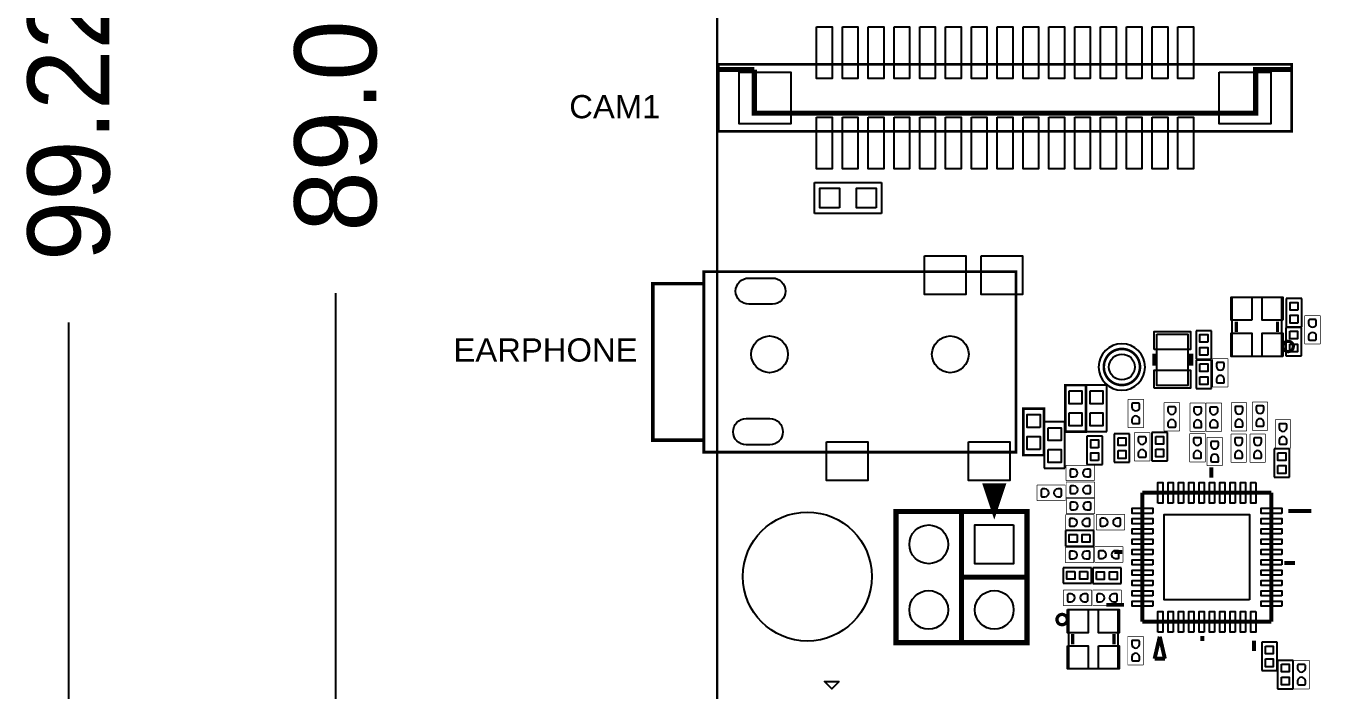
# Model space of a CAD drawing. Extents: x -43 to 159, y -36 to 93.
# Drawn here: x -41.7 to 9.2, y -1.4 to 24.4 of the extents above; entities that cross this region are included whole.
import ezdxf

# ---------------------------------------------------------------- set-up
doc = ezdxf.new("R2010")
doc.units = 0
for name, color, linetype in [('BG_DIMENSION', 40, 'CONTINUOUS'), ('BG_OUTLINE', 200, 'CONTINUOUS'), ('PG_ASSEMBLY_TOP', 7, 'CONTINUOUS'), ('PG_SILKSCREEN_TOP', 254, 'CONTINUOUS'), ('PIN_TOP', 92, 'CONTINUOUS')]:
    doc.layers.add(name, color=color, linetype=linetype)

msp = doc.modelspace()

# ---------------------------------------------------------------- linework, layer by layer
at = {"layer": 'BG_DIMENSION'}
for points in [[(-29.728668, 14.059408), (-29.728668, -20.390866)], [(-40.066722, 12.920726), (-40.066722, -25.470866)]]:
    msp.add_lwpolyline(points, dxfattribs=at)
at = {"layer": 'BG_OUTLINE'}
msp.add_lwpolyline([(41.056814, 66.641218, 0.414214), (39.024814, 68.673218), (-4.049776, 68.673218), (-4.049776, 67.422014), (-10.151872, 67.422014), (-10.151872, 68.673218), (-12.911328, 68.673218, 0.414214), (-14.943328, 66.641218), (-14.943328, -18.358866, 0.414214), (-12.911328, -20.390866), (39.024814, -20.390866, 0.414214), (41.056814, -18.358866), (41.056814, 66.641218)], format="xyb", dxfattribs=at)
msp.add_lwpolyline([(41.056814, -18.358866, -0.414214), (39.024814, -20.390866), (-12.911328, -20.390866, -0.414214), (-14.943328, -18.358866), (-14.943328, 66.641218, -0.414214), (-12.911328, 68.673218), (-10.151872, 68.673218), (-10.151872, 67.422014), (-4.049776, 67.422014), (-4.049776, 68.673218), (39.024814, 68.673218, -0.414214), (41.056814, 66.641218)], format="xyb", close=True, dxfattribs=at)
msp.add_lwpolyline([(-14.943328, -18.358866), (-14.943328, 66.641218)], dxfattribs=at)
msp.add_lwpolyline([(-14.943328, -18.358866), (-14.943328, 66.641218)], dxfattribs=at)
msp.add_lwpolyline([(-14.943328, -18.358866), (-14.943328, 66.641218)], dxfattribs=at)
at = {"layer": 'PG_ASSEMBLY_TOP'}
for points in [[(7.30123, 22.929596), (7.30123, 20.339558), (-14.898624, 20.339558), (-14.898624, 22.929596)], [(6.915912, 11.610086), (5.015992, 11.610086), (5.015992, 13.910056), (6.915912, 13.910056)], [(2.092198, 12.475972), (3.292094, 12.475972), (3.292094, 10.475976), (2.092198, 10.475976)], [(-1.316228, 1.792732), (0.583692, 1.792732), (0.583692, -0.507238), (-1.316228, -0.507238)]]:
    msp.add_lwpolyline(points, close=True, dxfattribs=at)
for points in [[(-11.168888, 17.147032), (-11.168888, 18.346928)], [(-11.168888, 18.346928), (-8.568944, 18.346928)], [(-8.568944, 18.346928), (-8.568944, 17.147032)], [(-8.568944, 17.147032), (-11.168888, 17.147032)], [(-15.407894, 14.39926), (-17.40789, 14.39926), (-17.40789, 8.399272), (-15.407894, 8.399272)], [(7.704836, 13.85316), (7.104888, 13.85316)], [(7.104888, 13.85316), (7.104888, 12.75334)], [(7.704836, 12.75334), (7.704836, 13.85316)], [(7.089648, 12.733528), (7.089648, 11.633708)], [(7.689596, 12.733528), (7.089648, 12.733528)], [(7.104888, 12.75334), (7.704836, 12.75334)], [(7.689596, 11.633708), (7.689596, 12.733528)], [(4.211828, 12.604496), (3.61188, 12.604496)], [(3.61188, 12.604496), (3.61188, 11.504676)], [(4.211828, 11.504676), (4.211828, 12.604496)], [(3.61188, 11.504676), (4.211828, 11.504676)], [(3.612642, 11.468354), (3.612642, 10.368534)], [(4.21259, 11.468354), (3.612642, 11.468354)], [(4.21259, 10.368534), (4.21259, 11.468354)], [(7.089648, 11.633708), (7.689596, 11.633708)], [(-1.458214, 10.493756), (-1.458214, 8.693912)], [(-0.658114, 10.493756), (-1.458214, 10.493756)], [(-0.658114, 8.693912), (-0.658114, 10.493756)], [(-0.64643, 10.495026), (-0.64643, 8.695182)], [(0.15367, 10.495026), (-0.64643, 10.495026)], [(0.15367, 8.695182), (0.15367, 10.495026)], [(3.612642, 10.368534), (4.21259, 10.368534)], [(-2.276348, 9.58088), (-3.076448, 9.58088)], [(-3.076448, 9.58088), (-3.076448, 7.781036)], [(-2.276348, 7.781036), (-2.276348, 9.58088)], [(-2.26822, 9.069832), (-2.26822, 7.269988)], [(-1.46812, 9.069832), (-2.26822, 9.069832)], [(-1.46812, 7.269988), (-1.46812, 9.069832)], [(-1.458214, 8.693912), (-0.658114, 8.693912)], [(-0.64643, 8.695182), (0.15367, 8.695182)], [(1.90246, 8.66013), (1.90246, 7.56031)], [(2.502408, 8.66013), (1.90246, 8.66013)], [(2.502408, 7.56031), (2.502408, 8.66013)], [(-0.01397, 8.518398), (-0.613918, 8.518398)], [(-0.613918, 8.518398), (-0.613918, 7.418578)], [(-0.01397, 7.418578), (-0.01397, 8.518398)], [(0.438404, 8.605266), (0.438404, 7.505446)], [(1.038352, 8.605266), (0.438404, 8.605266)], [(1.038352, 7.505446), (1.038352, 8.605266)], [(-3.076448, 7.781036), (-2.276348, 7.781036)], [(6.632956, 8.024368), (6.632956, 6.924548)], [(7.232904, 8.024368), (6.632956, 8.024368)], [(7.232904, 6.924548), (7.232904, 8.024368)], [(-2.26822, 7.269988), (-1.46812, 7.269988)], [(-0.613918, 7.418578), (-0.01397, 7.418578)], [(0.438404, 7.505446), (1.038352, 7.505446)], [(1.90246, 7.56031), (2.502408, 7.56031)], [(6.632956, 6.924548), (7.232904, 6.924548)], [(-0.349504, 4.856226), (-1.449324, 4.856226)], [(-1.449324, 4.856226), (-1.449324, 4.256278)], [(-0.349504, 4.256278), (-0.349504, 4.856226)], [(-1.449324, 4.256278), (-0.349504, 4.256278)], [(-0.441198, 3.41757), (-1.541018, 3.41757)], [(-1.541018, 3.41757), (-1.541018, 2.817622)], [(-0.441198, 2.817622), (-0.441198, 3.41757)], [(0.706882, 3.411728), (-0.392938, 3.411728)], [(-0.392938, 3.411728), (-0.392938, 2.81178)], [(0.706882, 2.81178), (0.706882, 3.411728)], [(-1.541018, 2.817622), (-0.441198, 2.817622)], [(-0.392938, 2.81178), (0.706882, 2.81178)], [(6.153658, 0.530098), (6.153658, -0.569722)], [(6.753606, 0.530098), (6.153658, 0.530098)], [(6.753606, -0.569722), (6.753606, 0.530098)], [(6.770624, -0.174752), (6.770624, -1.274572)], [(7.370572, -0.174752), (6.770624, -0.174752)], [(7.370572, -1.274572), (7.370572, -0.174752)], [(6.153658, -0.569722), (6.753606, -0.569722)], [(6.770624, -1.274572), (7.370572, -1.274572)]]:
    msp.add_lwpolyline(points, dxfattribs=at)
for points, const_width in [([(-15.407894, 14.849094), (-3.407664, 14.849094), (-3.407664, 7.949184), (-15.407894, 7.949184), (-15.407894, 14.849094)], 0.020066), ([(7.819136, 12.088876), (7.819136, 13.188696)], 0.0254), ([(7.819136, 13.188696), (8.419084, 13.188696)], 0.0254), ([(8.419084, 13.188696), (8.419084, 12.088876)], 0.0254), ([(8.419084, 12.088876), (7.819136, 12.088876)], 0.0254), ([(4.253992, 10.425176), (4.253992, 11.524996)], 0.0254), ([(4.253992, 11.524996), (4.85394, 11.524996)], 0.0254), ([(4.85394, 11.524996), (4.85394, 10.425176)], 0.0254), ([(4.85394, 10.425176), (4.253992, 10.425176)], 0.0254), ([(0.976376, 8.84936), (0.976376, 9.94918)], 0.0254), ([(0.976376, 9.94918), (1.576324, 9.94918)], 0.0254), ([(1.576324, 9.94918), (1.576324, 8.84936)], 0.0254), ([(2.37236, 8.711438), (2.37236, 9.811258)], 0.0254), ([(2.37236, 9.811258), (2.972308, 9.811258)], 0.0254), ([(2.972308, 9.811258), (2.972308, 8.711438)], 0.0254), ([(3.376676, 8.697976), (3.376676, 9.797796)], 0.0254), ([(3.376676, 9.797796), (3.976624, 9.797796)], 0.0254), ([(3.976624, 9.797796), (3.976624, 8.697976)], 0.0254), ([(3.998722, 8.697976), (3.998722, 9.797796)], 0.0254), ([(3.998722, 9.797796), (4.59867, 9.797796)], 0.0254), ([(4.59867, 9.797796), (4.59867, 8.697976)], 0.0254), ([(4.971542, 8.719566), (4.971542, 9.819386)], 0.0254), ([(4.971542, 9.819386), (5.57149, 9.819386)], 0.0254), ([(5.57149, 9.819386), (5.57149, 8.719566)], 0.0254), ([(5.789168, 8.744458), (5.789168, 9.844278)], 0.0254), ([(5.789168, 9.844278), (6.389116, 9.844278)], 0.0254), ([(6.389116, 9.844278), (6.389116, 8.744458)], 0.0254), ([(6.675628, 8.051546), (6.675628, 9.151366)], 0.0254), ([(6.675628, 9.151366), (7.275576, 9.151366)], 0.0254), ([(7.275576, 9.151366), (7.275576, 8.051546)], 0.0254), ([(1.576324, 8.84936), (0.976376, 8.84936)], 0.0254), ([(1.222248, 7.547864), (1.222248, 8.647684)], 0.0254), ([(1.222248, 8.647684), (1.822196, 8.647684)], 0.0254), ([(1.822196, 8.647684), (1.822196, 7.547864)], 0.0254), ([(2.972308, 8.711438), (2.37236, 8.711438)], 0.0254), ([(3.976624, 8.697976), (3.376676, 8.697976)], 0.0254), ([(4.59867, 8.697976), (3.998722, 8.697976)], 0.0254), ([(5.57149, 8.719566), (4.971542, 8.719566)], 0.0254), ([(6.389116, 8.744458), (5.789168, 8.744458)], 0.0254), ([(3.364484, 7.510018), (3.364484, 8.609838)], 0.0254), ([(3.364484, 8.609838), (3.964432, 8.609838)], 0.0254), ([(3.964432, 8.609838), (3.964432, 7.510018)], 0.0254), ([(4.034028, 7.36981), (4.034028, 8.46963)], 0.0254), ([(4.034028, 8.46963), (4.633976, 8.46963)], 0.0254), ([(4.633976, 8.46963), (4.633976, 7.36981)], 0.0254), ([(4.962652, 7.5057), (4.962652, 8.60552)], 0.0254), ([(4.962652, 8.60552), (5.5626, 8.60552)], 0.0254), ([(5.5626, 8.60552), (5.5626, 7.5057)], 0.0254), ([(5.698998, 7.5057), (5.698998, 8.60552)], 0.0254), ([(5.698998, 8.60552), (6.298946, 8.60552)], 0.0254), ([(6.298946, 8.60552), (6.298946, 7.5057)], 0.0254), ([(7.275576, 8.051546), (6.675628, 8.051546)], 0.0254), ([(-1.42621, 6.787896), (-1.42621, 7.387844)], 0.0254), ([(-1.42621, 7.387844), (-0.32639, 7.387844)], 0.0254), ([(-0.32639, 7.387844), (-0.32639, 6.787896)], 0.0254), ([(1.822196, 7.547864), (1.222248, 7.547864)], 0.0254), ([(3.964432, 7.510018), (3.364484, 7.510018)], 0.0254), ([(4.633976, 7.36981), (4.034028, 7.36981)], 0.0254), ([(5.5626, 7.5057), (4.962652, 7.5057)], 0.0254), ([(6.298946, 7.5057), (5.698998, 7.5057)], 0.0254), ([(-4.204716, 5.593588), (-4.53771, 6.593586), (-3.871722, 6.593586), (-4.204716, 5.593588)], 0.199898), ([(-4.204716, 5.593588), (-4.47167, 6.593586)], 0.199898), ([(-4.204716, 5.593588), (-4.271772, 6.593586)], 0.199898), ([(-4.204716, 5.593588), (-4.07162, 6.593586)], 0.199898), ([(-2.54635, 6.018784), (-2.54635, 6.618732)], 0.0254), ([(-2.54635, 6.618732), (-1.44653, 6.618732)], 0.0254), ([(-1.44653, 6.618732), (-1.44653, 6.018784)], 0.0254), ([(-0.32639, 6.787896), (-1.42621, 6.787896)], 0.0254), ([(-1.420622, 6.138418), (-1.420622, 6.738366)], 0.0254), ([(-1.420622, 6.738366), (-0.320802, 6.738366)], 0.0254), ([(-0.320802, 6.738366), (-0.320802, 6.138418)], 0.0254), ([(-0.320802, 6.138418), (-1.420622, 6.138418)], 0.0254), ([(-1.415288, 5.510022), (-1.415288, 6.10997)], 0.0254), ([(-1.415288, 6.10997), (-0.315468, 6.10997)], 0.0254), ([(-0.315468, 6.10997), (-0.315468, 5.510022)], 0.0254), ([(-2.934716, 5.593588), (-8.014716, 5.593588), (-8.014716, 0.513588), (-2.934716, 0.513588), (-2.934716, 5.593588)], 0.199898), ([(-5.474716, 5.593588), (-5.474716, 3.053588), (-2.934716, 3.053588)], 0.199898), ([(-1.44653, 6.018784), (-2.54635, 6.018784)], 0.0254), ([(-1.44526, 4.871974), (-1.44526, 5.471922)], 0.0254), ([(-1.44526, 5.471922), (-0.34544, 5.471922)], 0.0254), ([(-0.315468, 5.510022), (-1.415288, 5.510022)], 0.0254), ([(-0.34544, 5.471922), (-0.34544, 4.871974)], 0.0254), ([(-0.255778, 4.882134), (-0.255778, 5.482082)], 0.0254), ([(-0.255778, 5.482082), (0.844042, 5.482082)], 0.0254), ([(0.844042, 5.482082), (0.844042, 4.882134)], 0.0254), ([(-0.34544, 4.871974), (-1.44526, 4.871974)], 0.0254), ([(0.844042, 4.882134), (-0.255778, 4.882134)], 0.0254), ([(-1.450086, 3.609848), (-1.450086, 4.209796)], 0.0254), ([(-1.450086, 4.209796), (-0.350266, 4.209796)], 0.0254), ([(-0.350266, 4.209796), (-0.350266, 3.609848)], 0.0254), ([(-0.318262, 4.227322), (0.781558, 4.227322)], 0.0254), ([(-0.318262, 3.627374), (-0.318262, 4.227322)], 0.0254), ([(0.781558, 4.227322), (0.781558, 3.627374)], 0.0254), ([(-0.350266, 3.609848), (-1.450086, 3.609848)], 0.0254), ([(0.781558, 3.627374), (-0.318262, 3.627374)], 0.0254), ([(-5.474716, 3.053588), (-5.474716, 0.513588)], 0.199898), ([(-1.530604, 2.550414), (-0.430784, 2.550414)], 0.0254), ([(-1.530604, 1.950466), (-1.530604, 2.550414)], 0.0254), ([(-0.430784, 2.550414), (-0.430784, 1.950466)], 0.0254), ([(-0.387604, 1.948434), (-0.387604, 2.548382)], 0.0254), ([(-0.387604, 2.548382), (0.712216, 2.548382)], 0.0254), ([(0.712216, 2.548382), (0.712216, 1.948434)], 0.0254), ([(-0.430784, 1.950466), (-1.530604, 1.950466)], 0.0254), ([(0.712216, 1.948434), (-0.387604, 1.948434)], 0.0254), ([(0.967994, -0.348742), (0.967994, 0.751078)], 0.0254), ([(0.967994, 0.751078), (1.567942, 0.751078)], 0.0254), ([(1.567942, 0.751078), (1.567942, -0.348742)], 0.0254), ([(1.567942, -0.348742), (0.967994, -0.348742)], 0.0254), ([(7.394194, -1.278636), (7.394194, -0.178816)], 0.0254), ([(7.394194, -0.178816), (7.994142, -0.178816)], 0.0254), ([(7.994142, -0.178816), (7.994142, -1.278636)], 0.0254), ([(7.994142, -1.278636), (7.394194, -1.278636)], 0.0254)]:
    msp.add_lwpolyline(points, dxfattribs=dict(at, const_width=const_width))
msp.add_lwpolyline([(1.638046, 11.197844, 1), (-0.161798, 11.197844, 1), (1.638046, 11.197844)], format="xyb", dxfattribs=at)
at = {"layer": 'PG_SILKSCREEN_TOP'}
for points, const_width in [([(7.31139, 22.929596), (7.31139, 20.329652), (-14.888718, 20.329652), (-14.888718, 22.929596), (7.31139, 22.929596)], 0.100076), ([(-13.498576, 22.729698), (-14.83868, 22.729698)], 0.199898), ([(-13.498576, 22.729698), (-13.498576, 21.039582), (5.921248, 21.039582), (5.921248, 22.729698), (7.261352, 22.729698)], 0.199898), ([(-3.35788, 13.889228), (-3.35788, 7.88924), (-15.457678, 7.88924), (-15.457678, 14.889226), (-3.35788, 14.889226), (-3.35788, 13.739114)], 0.100076), ([(-15.457678, 14.439138), (-17.457674, 14.439138), (-17.457674, 8.339074), (-15.457678, 8.339074)], 0.100076), ([(5.165852, 12.560046), (5.165852, 12.960096)], 0.127), ([(6.766052, 12.560046), (6.766052, 12.960096)], 0.127), ([(2.012188, 11.716004), (2.012188, 11.24585)], 0.199898), ([(3.402076, 11.716004), (3.402076, 11.24585)], 0.199898), ([(-1.458214, 10.493756), (-0.658114, 10.493756), (-0.658114, 8.693912), (-1.458214, 8.693912), (-1.458214, 10.493756)], 0.1016), ([(-2.276348, 7.781036), (-3.076448, 7.781036), (-3.076448, 9.58088), (-2.276348, 9.58088), (-2.276348, 7.781036)], 0.1016), ([(4.204716, 6.903466), (4.204716, 7.303516)], 0.1524), ([(-4.204716, 5.593588), (-4.53771, 6.593586), (-3.871722, 6.593586), (-4.204716, 5.593588)], 0.199898), ([(-4.204716, 5.593588), (-4.47167, 6.593586)], 0.199898), ([(-4.204716, 5.593588), (-4.271772, 6.593586)], 0.199898), ([(-4.204716, 5.593588), (-4.07162, 6.593586)], 0.199898), ([(1.530096, 1.324102), (1.530096, 6.324346)], 0.1524), ([(1.530096, 6.324346), (6.53034, 6.324346)], 0.1524), ([(6.53034, 6.324346), (6.53034, 1.324102)], 0.1524), ([(-2.934716, 5.593588), (-8.014716, 5.593588), (-8.014716, 0.513588), (-2.934716, 0.513588), (-2.934716, 5.593588)], 0.199898), ([(-5.474716, 5.593588), (-5.474716, 3.053588), (-2.934716, 3.053588)], 0.199898), ([(7.188708, 5.6134), (8.071104, 5.6134)], 0.1524), ([(0.448818, 4.031234), (0.753618, 4.031234)], 0.1524), ([(7.443978, 3.597402), (7.03326, 3.597402)], 0.1524), ([(-5.474716, 3.053588), (-5.474716, 0.513588)], 0.199898), ([(0.823976, 1.979168), (0.134112, 1.979168)], 0.1524), ([(6.53034, 1.324102), (1.530096, 1.324102)], 0.1524), ([(-1.166368, 0.842772), (-1.166368, 0.442722)], 0.127), ([(0.433832, 0.842772), (0.433832, 0.442722)], 0.127), ([(2.20472, 0.744982), (2.004822, -0.112776)], 0.1524), ([(2.404872, -0.112776), (2.20472, 0.744982)], 0.1524), ([(3.85572, 0.770382), (3.85572, 0.570484)], 0.1524), ([(5.855716, 0.592582), (5.855716, 0.192532)], 0.1524), ([(2.004822, -0.112776), (2.404872, -0.112776)], 0.1524)]:
    msp.add_lwpolyline(points, dxfattribs=dict(at, const_width=const_width))
for points, const_width in [([(7.376922, 11.995912, 1), (6.977126, 11.995912, 1), (7.376922, 11.995912)], 0.127), ([(1.438148, 11.197844, 1), (0.0381, 11.197844, 1), (1.438148, 11.197844)], 0.100076), ([(-1.377442, 1.406906, 1), (-1.777238, 1.406906, 1), (-1.377442, 1.406906)], 0.127)]:
    msp.add_lwpolyline(points, format="xyb", dxfattribs=dict(at, const_width=const_width))
msp.add_lwpolyline([(-10.215118, -0.996442), (-10.498074, -1.279398), (-10.78103, -0.996442)], close=True, dxfattribs=at)
at = {"layer": 'PIN_TOP'}
for points in [[(-11.088624, 24.379682), (-10.488676, 24.379682), (-10.488676, 22.379686), (-11.088624, 22.379686)], [(-10.088626, 24.379682), (-9.488678, 24.379682), (-9.488678, 22.379686), (-10.088626, 22.379686)], [(-9.088628, 24.379682), (-8.48868, 24.379682), (-8.48868, 22.379686), (-9.088628, 22.379686)], [(-8.08863, 24.379682), (-7.488682, 24.379682), (-7.488682, 22.379686), (-8.08863, 22.379686)], [(-7.088632, 24.379682), (-6.488684, 24.379682), (-6.488684, 22.379686), (-7.088632, 22.379686)], [(-6.088634, 24.379682), (-5.488686, 24.379682), (-5.488686, 22.379686), (-6.088634, 22.379686)], [(-5.088636, 24.379682), (-4.488688, 24.379682), (-4.488688, 22.379686), (-5.088636, 22.379686)], [(-4.088638, 24.379682), (-3.48869, 24.379682), (-3.48869, 22.379686), (-4.088638, 22.379686)], [(-3.08864, 24.379682), (-2.488692, 24.379682), (-2.488692, 22.379686), (-3.08864, 22.379686)], [(-2.088642, 24.379682), (-1.488694, 24.379682), (-1.488694, 22.379686), (-2.088642, 22.379686)], [(-1.088644, 24.379682), (-0.488696, 24.379682), (-0.488696, 22.379686), (-1.088644, 22.379686)], [(-0.088646, 24.379682), (0.511302, 24.379682), (0.511302, 22.379686), (-0.088646, 22.379686)], [(0.911352, 24.379682), (1.5113, 24.379682), (1.5113, 22.379686), (0.911352, 22.379686)], [(1.91135, 24.379682), (2.511298, 24.379682), (2.511298, 22.379686), (1.91135, 22.379686)], [(2.911348, 24.379682), (3.511296, 24.379682), (3.511296, 22.379686), (2.911348, 22.379686)], [(-14.08811, 22.629114), (-12.08913, 22.629114), (-12.08913, 20.630134), (-14.08811, 20.630134)], [(4.511802, 22.629114), (6.510782, 22.629114), (6.510782, 20.630134), (4.511802, 20.630134)], [(-11.088624, 20.879562), (-10.488676, 20.879562), (-10.488676, 18.879566), (-11.088624, 18.879566)], [(-10.088626, 20.879562), (-9.488678, 20.879562), (-9.488678, 18.879566), (-10.088626, 18.879566)], [(-9.088628, 20.879562), (-8.48868, 20.879562), (-8.48868, 18.879566), (-9.088628, 18.879566)], [(-8.08863, 20.879562), (-7.488682, 20.879562), (-7.488682, 18.879566), (-8.08863, 18.879566)], [(-7.088632, 20.879562), (-6.488684, 20.879562), (-6.488684, 18.879566), (-7.088632, 18.879566)], [(-6.088634, 20.879562), (-5.488686, 20.879562), (-5.488686, 18.879566), (-6.088634, 18.879566)], [(-5.088636, 20.879562), (-4.488688, 20.879562), (-4.488688, 18.879566), (-5.088636, 18.879566)], [(-4.088638, 20.879562), (-3.48869, 20.879562), (-3.48869, 18.879566), (-4.088638, 18.879566)], [(-3.08864, 20.879562), (-2.488692, 20.879562), (-2.488692, 18.879566), (-3.08864, 18.879566)], [(-2.088642, 20.879562), (-1.488694, 20.879562), (-1.488694, 18.879566), (-2.088642, 18.879566)], [(-1.088644, 20.879562), (-0.488696, 20.879562), (-0.488696, 18.879566), (-1.088644, 18.879566)], [(-0.088646, 20.879562), (0.511302, 20.879562), (0.511302, 18.879566), (-0.088646, 18.879566)], [(0.911352, 20.879562), (1.5113, 20.879562), (1.5113, 18.879566), (0.911352, 18.879566)], [(1.91135, 20.879562), (2.511298, 20.879562), (2.511298, 18.879566), (1.91135, 18.879566)], [(2.911348, 20.879562), (3.511296, 20.879562), (3.511296, 18.879566), (2.911348, 18.879566)], [(-10.198862, 17.366996), (-10.95883, 17.366996), (-10.95883, 18.126964), (-10.198862, 18.126964)], [(-8.779002, 17.366996), (-9.53897, 17.366996), (-9.53897, 18.126964), (-8.779002, 18.126964)], [(-6.907657, 15.50924), (-5.307711, 15.50924), (-5.307711, 14.009116), (-6.907657, 14.009116)], [(-4.707763, 15.50924), (-3.107817, 15.50924), (-3.107817, 14.009116), (-4.707763, 14.009116)], [(5.765292, 13.010007), (4.965192, 13.010007), (4.965192, 13.909929), (5.765292, 13.909929)], [(6.966712, 13.010007), (6.166612, 13.010007), (6.166612, 13.909929), (6.966712, 13.909929)], [(7.554849, 13.403199), (7.254875, 13.403199), (7.254875, 13.703173), (7.554849, 13.703173)], [(7.554849, 12.903327), (7.254875, 12.903327), (7.254875, 13.203301), (7.554849, 13.203301)], [(1.992122, 11.876024), (1.992122, 12.576048), (3.39217, 12.576048), (3.39217, 11.876024)], [(4.061841, 12.154535), (3.761867, 12.154535), (3.761867, 12.454509), (4.061841, 12.454509)], [(5.765292, 11.610213), (4.965192, 11.610213), (4.965192, 12.510135), (5.765292, 12.510135)], [(6.966712, 11.610213), (6.166612, 11.610213), (6.166612, 12.510135), (6.966712, 12.510135)], [(7.239635, 12.583541), (7.539609, 12.583541), (7.539609, 12.283567), (7.239635, 12.283567)], [(4.061841, 11.654663), (3.761867, 11.654663), (3.761867, 11.954637), (4.061841, 11.954637)], [(7.239635, 12.083669), (7.539609, 12.083669), (7.539609, 11.783695), (7.239635, 11.783695)], [(3.762629, 11.318367), (4.062603, 11.318367), (4.062603, 11.018393), (3.762629, 11.018393)], [(1.992122, 10.3759), (1.992122, 11.075924), (3.39217, 11.075924), (3.39217, 10.3759)], [(3.762629, 10.818495), (4.062603, 10.818495), (4.062603, 10.518521), (3.762629, 10.518521)], [(-1.308227, 10.268839), (-0.808101, 10.268839), (-0.808101, 9.768713), (-1.308227, 9.768713)], [(-0.496443, 10.270109), (0.003683, 10.270109), (0.003683, 9.769983), (-0.496443, 9.769983)], [(-2.426335, 8.855837), (-2.926461, 8.855837), (-2.926461, 9.355963), (-2.426335, 9.355963)], [(-1.308227, 9.418955), (-0.808101, 9.418955), (-0.808101, 8.918829), (-1.308227, 8.918829)], [(-0.496443, 9.420225), (0.003683, 9.420225), (0.003683, 8.920099), (-0.496443, 8.920099)], [(-2.118233, 8.844915), (-1.618107, 8.844915), (-1.618107, 8.344789), (-2.118233, 8.344789)], [(-10.707751, 8.299196), (-9.107805, 8.299196), (-9.107805, 6.799072), (-10.707751, 6.799072)], [(-5.207635, 8.299196), (-3.607689, 8.299196), (-3.607689, 6.799072), (-5.207635, 6.799072)], [(-2.426335, 8.005953), (-2.926461, 8.005953), (-2.926461, 8.506079), (-2.426335, 8.506079)], [(-0.163957, 8.068437), (-0.463931, 8.068437), (-0.463931, 8.368411), (-0.163957, 8.368411)], [(0.588391, 8.455279), (0.888365, 8.455279), (0.888365, 8.155305), (0.588391, 8.155305)], [(2.052447, 8.510143), (2.352421, 8.510143), (2.352421, 8.210169), (2.052447, 8.210169)], [(-2.118233, 7.995031), (-1.618107, 7.995031), (-1.618107, 7.494905), (-2.118233, 7.494905)], [(-0.163957, 7.568565), (-0.463931, 7.568565), (-0.463931, 7.868539), (-0.163957, 7.868539)], [(0.588391, 7.955407), (0.888365, 7.955407), (0.888365, 7.655433), (0.588391, 7.655433)], [(2.052447, 8.010271), (2.352421, 8.010271), (2.352421, 7.710297), (2.052447, 7.710297)], [(6.782943, 7.874381), (7.082917, 7.874381), (7.082917, 7.574407), (6.782943, 7.574407)], [(6.782943, 7.374509), (7.082917, 7.374509), (7.082917, 7.074535), (6.782943, 7.074535)], [(2.130044, 5.924296), (2.130044, 6.724396), (2.329942, 6.724396), (2.329942, 5.924296)], [(2.730119, 5.924296), (2.530221, 5.924296), (2.530221, 6.724396), (2.730119, 6.724396)], [(3.130169, 5.924296), (2.930271, 5.924296), (2.930271, 6.724396), (3.130169, 6.724396)], [(3.530219, 5.924296), (3.330321, 5.924296), (3.330321, 6.724396), (3.530219, 6.724396)], [(3.930269, 5.924296), (3.730371, 5.924296), (3.730371, 6.724396), (3.930269, 6.724396)], [(4.330065, 5.924296), (4.130167, 5.924296), (4.130167, 6.724396), (4.330065, 6.724396)], [(4.730115, 5.924296), (4.530217, 5.924296), (4.530217, 6.724396), (4.730115, 6.724396)], [(5.130165, 5.924296), (4.930267, 5.924296), (4.930267, 6.724396), (5.130165, 6.724396)], [(5.530215, 5.924296), (5.330317, 5.924296), (5.330317, 6.724396), (5.530215, 6.724396)], [(5.930265, 6.724396), (5.930265, 5.924296), (5.730367, 5.924296), (5.730367, 6.724396)], [(1.930146, 5.524373), (1.130046, 5.524373), (1.130046, 5.724271), (1.930146, 5.724271)], [(6.93039, 5.524373), (6.13029, 5.524373), (6.13029, 5.724271), (6.93039, 5.724271)], [(1.930146, 5.124323), (1.130046, 5.124323), (1.130046, 5.324221), (1.930146, 5.324221)], [(5.680202, 2.17424), (2.380234, 2.17424), (2.380234, 5.474208), (5.680202, 5.474208)], [(6.93039, 5.124323), (6.13029, 5.124323), (6.13029, 5.324221), (6.93039, 5.324221)], [(-3.454654, 5.07365), (-3.454654, 3.573526), (-4.954778, 3.573526), (-4.954778, 5.07365)], [(-0.999363, 4.706239), (-0.999363, 4.406265), (-1.299337, 4.406265), (-1.299337, 4.706239)], [(-0.499491, 4.706239), (-0.499491, 4.406265), (-0.799465, 4.406265), (-0.799465, 4.706239)], [(1.930146, 4.724273), (1.130046, 4.724273), (1.130046, 4.924171), (1.930146, 4.924171)], [(6.93039, 4.724273), (6.13029, 4.724273), (6.13029, 4.924171), (6.93039, 4.924171)], [(1.930146, 4.324223), (1.130046, 4.324223), (1.130046, 4.524121), (1.930146, 4.524121)], [(1.930146, 3.924173), (1.130046, 3.924173), (1.130046, 4.124071), (1.930146, 4.124071)], [(6.93039, 4.324223), (6.13029, 4.324223), (6.13029, 4.524121), (6.93039, 4.524121)], [(6.93039, 3.924173), (6.13029, 3.924173), (6.13029, 4.124071), (6.93039, 4.124071)], [(1.930146, 3.524377), (1.130046, 3.524377), (1.130046, 3.724275), (1.930146, 3.724275)], [(6.93039, 3.524377), (6.13029, 3.524377), (6.13029, 3.724275), (6.93039, 3.724275)], [(-1.091057, 3.267583), (-1.091057, 2.967609), (-1.391031, 2.967609), (-1.391031, 3.267583)], [(-0.591185, 3.267583), (-0.591185, 2.967609), (-0.891159, 2.967609), (-0.891159, 3.267583)], [(-0.243078, 2.96164), (-0.243078, 3.261614), (0.056896, 3.261614), (0.056896, 2.96164)], [(0.256794, 2.96164), (0.256794, 3.261614), (0.556768, 3.261614), (0.556768, 2.96164)], [(1.930146, 3.124327), (1.130046, 3.124327), (1.130046, 3.324225), (1.930146, 3.324225)], [(6.93039, 3.124327), (6.13029, 3.124327), (6.13029, 3.324225), (6.93039, 3.324225)], [(1.930146, 2.724277), (1.130046, 2.724277), (1.130046, 2.924175), (1.930146, 2.924175)], [(6.93039, 2.724277), (6.13029, 2.724277), (6.13029, 2.924175), (6.93039, 2.924175)], [(1.930146, 2.324227), (1.130046, 2.324227), (1.130046, 2.524125), (1.930146, 2.524125)], [(1.930146, 1.924177), (1.130046, 1.924177), (1.130046, 2.124075), (1.930146, 2.124075)], [(6.93039, 2.324227), (6.13029, 2.324227), (6.13029, 2.524125), (6.93039, 2.524125)], [(6.93039, 1.924177), (6.13029, 1.924177), (6.13029, 2.124075), (6.93039, 2.124075)], [(-1.367028, 1.792605), (-0.566928, 1.792605), (-0.566928, 0.892683), (-1.367028, 0.892683)], [(-0.165608, 1.792605), (0.634492, 1.792605), (0.634492, 0.892683), (-0.165608, 0.892683)], [(2.130044, 0.924052), (2.130044, 1.724152), (2.329942, 1.724152), (2.329942, 0.924052)], [(2.730119, 0.924052), (2.530221, 0.924052), (2.530221, 1.724152), (2.730119, 1.724152)], [(3.130169, 0.924052), (2.930271, 0.924052), (2.930271, 1.724152), (3.130169, 1.724152)], [(3.530219, 0.924052), (3.330321, 0.924052), (3.330321, 1.724152), (3.530219, 1.724152)], [(3.930269, 0.924052), (3.730371, 0.924052), (3.730371, 1.724152), (3.930269, 1.724152)], [(4.330065, 0.924052), (4.130167, 0.924052), (4.130167, 1.724152), (4.330065, 1.724152)], [(4.730115, 0.924052), (4.530217, 0.924052), (4.530217, 1.724152), (4.730115, 1.724152)], [(5.130165, 0.924052), (4.930267, 0.924052), (4.930267, 1.724152), (5.130165, 1.724152)], [(5.530215, 0.924052), (5.330317, 0.924052), (5.330317, 1.724152), (5.530215, 1.724152)], [(5.930265, 1.724152), (5.930265, 0.924052), (5.730367, 0.924052), (5.730367, 1.724152)], [(-1.367028, 0.392811), (-0.566928, 0.392811), (-0.566928, -0.507111), (-1.367028, -0.507111)], [(-0.165608, 0.392811), (0.634492, 0.392811), (0.634492, -0.507111), (-0.165608, -0.507111)], [(6.303645, 0.380111), (6.603619, 0.380111), (6.603619, 0.080137), (6.303645, 0.080137)], [(6.303645, -0.119761), (6.603619, -0.119761), (6.603619, -0.419735), (6.303645, -0.419735)], [(6.920611, -0.324739), (7.220585, -0.324739), (7.220585, -0.624713), (6.920611, -0.624713)], [(6.920611, -0.824611), (7.220585, -0.824611), (7.220585, -1.124585), (6.920611, -1.124585)]]:
    msp.add_lwpolyline(points, close=True, dxfattribs=at)
for points in [[(-12.800584, 13.631164), (-13.714984, 13.631164, -1), (-13.714984, 14.647164), (-12.800584, 14.647164, -1)], [(8.269224, 12.888976), (8.269224, 12.990576, 0.375524), (8.22071, 13.032994), (8.00481, 13.032994, 0.365201), (7.968996, 12.990576), (7.968996, 12.888976, 0.999502)], [(7.968996, 12.388596), (7.968996, 12.286996, 0.375524), (8.01751, 12.244578), (8.23341, 12.244578, 0.365201), (8.269224, 12.286996), (8.269224, 12.388596, 0.999502)], [(4.70408, 11.225276), (4.70408, 11.326876, 0.375524), (4.655566, 11.369294), (4.439666, 11.369294, 0.365201), (4.403852, 11.326876), (4.403852, 11.225276, 0.999502)], [(4.403852, 10.724896), (4.403852, 10.623296, 0.375524), (4.452366, 10.580878), (4.668266, 10.580878, 0.365201), (4.70408, 10.623296), (4.70408, 10.724896, 0.999502)], [(1.426464, 9.64946), (1.426464, 9.75106, 0.375524), (1.37795, 9.793478), (1.16205, 9.793478, 0.365201), (1.126236, 9.75106), (1.126236, 9.64946, 0.999502)], [(6.239256, 9.544558), (6.239256, 9.646158, 0.375524), (6.190742, 9.688576), (5.974842, 9.688576, 0.365201), (5.939028, 9.646158), (5.939028, 9.544558, 0.999502)], [(-12.90066, 8.181086), (-13.81506, 8.181086, -1), (-13.81506, 9.197086), (-12.90066, 9.197086, -1)], [(1.126236, 9.14908), (1.126236, 9.04748, 0.375524), (1.17475, 9.005062), (1.39065, 9.005062, 0.365201), (1.426464, 9.04748), (1.426464, 9.14908, 0.999502)], [(2.822448, 9.511538), (2.822448, 9.613138, 0.375524), (2.773934, 9.655556), (2.558034, 9.655556, 0.365201), (2.52222, 9.613138), (2.52222, 9.511538, 0.999502)], [(2.52222, 9.011158), (2.52222, 8.909558, 0.375524), (2.570734, 8.86714), (2.786634, 8.86714, 0.365201), (2.822448, 8.909558), (2.822448, 9.011158, 0.999502)], [(3.826764, 9.498076), (3.826764, 9.599676, 0.375524), (3.77825, 9.642094), (3.56235, 9.642094, 0.365201), (3.526536, 9.599676), (3.526536, 9.498076, 0.999502)], [(4.44881, 9.498076), (4.44881, 9.599676, 0.375524), (4.400296, 9.642094), (4.184396, 9.642094, 0.365201), (4.148582, 9.599676), (4.148582, 9.498076, 0.999502)], [(5.42163, 9.519666), (5.42163, 9.621266, 0.375524), (5.373116, 9.663684), (5.157216, 9.663684, 0.365201), (5.121402, 9.621266), (5.121402, 9.519666, 0.999502)], [(5.121402, 9.019286), (5.121402, 8.917686, 0.375524), (5.169916, 8.875268), (5.385816, 8.875268, 0.365201), (5.42163, 8.917686), (5.42163, 9.019286, 0.999502)], [(5.939028, 9.044178), (5.939028, 8.942578, 0.375524), (5.987542, 8.90016), (6.203442, 8.90016, 0.365201), (6.239256, 8.942578), (6.239256, 9.044178, 0.999502)], [(3.526536, 8.997696), (3.526536, 8.896096, 0.375524), (3.57505, 8.853678), (3.79095, 8.853678, 0.365201), (3.826764, 8.896096), (3.826764, 8.997696, 0.999502)], [(4.148582, 8.997696), (4.148582, 8.896096, 0.375524), (4.197096, 8.853678), (4.412996, 8.853678, 0.365201), (4.44881, 8.896096), (4.44881, 8.997696, 0.999502)], [(7.125716, 8.851646), (7.125716, 8.953246, 0.375524), (7.077202, 8.995664), (6.861302, 8.995664, 0.365201), (6.825488, 8.953246), (6.825488, 8.851646, 0.999502)], [(1.672336, 8.347964), (1.672336, 8.449564, 0.375524), (1.623822, 8.491982), (1.407922, 8.491982, 0.365201), (1.372108, 8.449564), (1.372108, 8.347964, 0.999502)], [(3.814572, 8.310118), (3.814572, 8.411718, 0.375524), (3.766058, 8.454136), (3.550158, 8.454136, 0.365201), (3.514344, 8.411718), (3.514344, 8.310118, 0.999502)], [(4.484116, 8.16991), (4.484116, 8.27151, 0.375524), (4.435602, 8.313928), (4.219702, 8.313928, 0.365201), (4.183888, 8.27151), (4.183888, 8.16991, 0.999502)], [(5.41274, 8.3058), (5.41274, 8.4074, 0.375524), (5.364226, 8.449818), (5.148326, 8.449818, 0.365201), (5.112512, 8.4074), (5.112512, 8.3058, 0.999502)], [(6.149086, 8.3058), (6.149086, 8.4074, 0.375524), (6.100572, 8.449818), (5.884672, 8.449818, 0.365201), (5.848858, 8.4074), (5.848858, 8.3058, 0.999502)], [(6.825488, 8.351266), (6.825488, 8.249666, 0.375524), (6.874002, 8.207248), (7.089902, 8.207248, 0.365201), (7.125716, 8.249666), (7.125716, 8.351266, 0.999502)], [(1.372108, 7.847584), (1.372108, 7.745984, 0.375524), (1.420622, 7.703566), (1.636522, 7.703566, 0.365201), (1.672336, 7.745984), (1.672336, 7.847584, 0.999502)], [(3.514344, 7.809738), (3.514344, 7.708138, 0.375524), (3.562858, 7.66572), (3.778758, 7.66572, 0.365201), (3.814572, 7.708138), (3.814572, 7.809738, 0.999502)], [(4.183888, 7.66953), (4.183888, 7.56793, 0.375524), (4.232402, 7.525512), (4.448302, 7.525512, 0.365201), (4.484116, 7.56793), (4.484116, 7.66953, 0.999502)], [(5.112512, 7.80542), (5.112512, 7.70382, 0.375524), (5.161026, 7.661402), (5.376926, 7.661402, 0.365201), (5.41274, 7.70382), (5.41274, 7.80542, 0.999502)], [(5.848858, 7.80542), (5.848858, 7.70382, 0.375524), (5.897372, 7.661402), (6.113272, 7.661402, 0.365201), (6.149086, 7.70382), (6.149086, 7.80542, 0.999502)], [(-1.12649, 7.237984), (-1.22809, 7.237984, 0.375524), (-1.270508, 7.18947), (-1.270508, 6.97357, 0.365201), (-1.22809, 6.937756), (-1.12649, 6.937756, 0.999502)], [(-0.62611, 6.937756), (-0.52451, 6.937756, 0.375524), (-0.482092, 6.98627), (-0.482092, 7.20217, 0.365201), (-0.52451, 7.237984), (-0.62611, 7.237984, 0.999502)], [(-2.24663, 6.468872), (-2.34823, 6.468872, 0.375524), (-2.390648, 6.420358), (-2.390648, 6.204458, 0.365201), (-2.34823, 6.168644), (-2.24663, 6.168644, 0.999502)], [(-1.74625, 6.168644), (-1.64465, 6.168644, 0.375524), (-1.602232, 6.217158), (-1.602232, 6.433058, 0.365201), (-1.64465, 6.468872), (-1.74625, 6.468872, 0.999502)], [(-1.120902, 6.588506), (-1.222502, 6.588506, 0.375524), (-1.26492, 6.539992), (-1.26492, 6.324092, 0.365201), (-1.222502, 6.288278), (-1.120902, 6.288278, 0.999502)], [(-0.620522, 6.288278), (-0.518922, 6.288278, 0.375524), (-0.476504, 6.336792), (-0.476504, 6.552692, 0.365201), (-0.518922, 6.588506), (-0.620522, 6.588506, 0.999502)], [(-1.115568, 5.96011), (-1.217168, 5.96011, 0.375524), (-1.259586, 5.911596), (-1.259586, 5.695696, 0.365201), (-1.217168, 5.659882), (-1.115568, 5.659882, 0.999502)], [(-0.615188, 5.659882), (-0.513588, 5.659882, 0.375524), (-0.47117, 5.708396), (-0.47117, 5.924296, 0.365201), (-0.513588, 5.96011), (-0.615188, 5.96011, 0.999502)], [(-1.14554, 5.322062), (-1.24714, 5.322062, 0.375524), (-1.289558, 5.273548), (-1.289558, 5.057648, 0.365201), (-1.24714, 5.021834), (-1.14554, 5.021834, 0.999502)], [(-0.64516, 5.021834), (-0.54356, 5.021834, 0.375524), (-0.501142, 5.070348), (-0.501142, 5.286248, 0.365201), (-0.54356, 5.322062), (-0.64516, 5.322062, 0.999502)], [(0.043942, 5.332222), (-0.057658, 5.332222, 0.375524), (-0.100076, 5.283708), (-0.100076, 5.067808, 0.365201), (-0.057658, 5.031994), (0.043942, 5.031994, 0.999502)], [(0.544322, 5.031994), (0.645922, 5.031994, 0.375524), (0.68834, 5.080508), (0.68834, 5.296408, 0.365201), (0.645922, 5.332222), (0.544322, 5.332222, 0.999502)], [(-0.018542, 4.077462), (-0.120142, 4.077462, 0.375524), (-0.16256, 4.028948), (-0.16256, 3.813048, 0.365201), (-0.120142, 3.777234), (-0.018542, 3.777234, 0.999502)], [(0.481838, 3.777234), (0.583438, 3.777234, 0.375524), (0.625856, 3.825748), (0.625856, 4.041648, 0.365201), (0.583438, 4.077462), (0.481838, 4.077462, 0.999502)], [(-1.150366, 4.059936), (-1.251966, 4.059936, 0.375524), (-1.294384, 4.011422), (-1.294384, 3.795522, 0.365201), (-1.251966, 3.759708), (-1.150366, 3.759708, 0.999502)], [(-0.649986, 3.759708), (-0.548386, 3.759708, 0.375524), (-0.505968, 3.808222), (-0.505968, 4.024122, 0.365201), (-0.548386, 4.059936), (-0.649986, 4.059936, 0.999502)], [(-1.230884, 2.400554), (-1.332484, 2.400554, 0.375524), (-1.374902, 2.35204), (-1.374902, 2.13614, 0.365201), (-1.332484, 2.100326), (-1.230884, 2.100326, 0.999502)], [(-0.730504, 2.100326), (-0.628904, 2.100326, 0.375524), (-0.586486, 2.14884), (-0.586486, 2.36474, 0.365201), (-0.628904, 2.400554), (-0.730504, 2.400554, 0.999502)], [(-0.087884, 2.398522), (-0.189484, 2.398522, 0.375524), (-0.231902, 2.350008), (-0.231902, 2.134108, 0.365201), (-0.189484, 2.098294), (-0.087884, 2.098294, 0.999502)], [(0.412496, 2.098294), (0.514096, 2.098294, 0.375524), (0.556514, 2.146808), (0.556514, 2.362708, 0.365201), (0.514096, 2.398522), (0.412496, 2.398522, 0.999502)], [(1.418082, 0.451358), (1.418082, 0.552958, 0.375524), (1.369568, 0.595376), (1.153668, 0.595376, 0.365201), (1.117854, 0.552958), (1.117854, 0.451358, 0.999502)], [(1.117854, -0.049022), (1.117854, -0.150622, 0.375524), (1.166368, -0.19304), (1.382268, -0.19304, 0.365201), (1.418082, -0.150622), (1.418082, -0.049022, 0.999502)], [(7.844282, -0.478536), (7.844282, -0.376936, 0.375524), (7.795768, -0.334518), (7.579868, -0.334518, 0.365201), (7.544054, -0.376936), (7.544054, -0.478536, 0.999502)], [(7.544054, -0.978916), (7.544054, -1.080516, 0.375524), (7.592568, -1.122934), (7.808468, -1.122934, 0.365201), (7.844282, -1.080516), (7.844282, -0.978916, 0.999502)]]:
    msp.add_lwpolyline(points, format="xyb", close=True, dxfattribs=at)
for centre, radius in [((-12.907772, 11.68908), 0.7112), ((-5.907786, 11.68908), 0.7112), ((0.738124, 11.197844), 0.499999), ((-11.445748, 3.07594), 2.499995), ((-6.744716, 4.323588), 0.750062), ((-6.744716, 1.783588), 0.750062), ((-4.204716, 1.783588), 0.750062)]:
    msp.add_circle(centre, radius, dxfattribs=at)

# ---------------------------------------------------------------- texts
at = {"layer": 'BG_DIMENSION', "width": 0.992}
for s, p in [('89.06', (-28.141168, 16.440658)), ('99.22', (-38.479222, 15.301976))]:
    msp.add_text(s, height=3.175, rotation=90, dxfattribs=at).set_placement(p)
at = {"layer": 'PG_ASSEMBLY_TOP', "width": 1.055885}
for s, p in [('CAM1', (-20.668742, 20.8407)), ('EARPHONE', (-25.15362, 11.407902))]:
    msp.add_text(s, height=0.899922, dxfattribs=at).set_placement(p)

doc.saveas('drawing.dxf')
